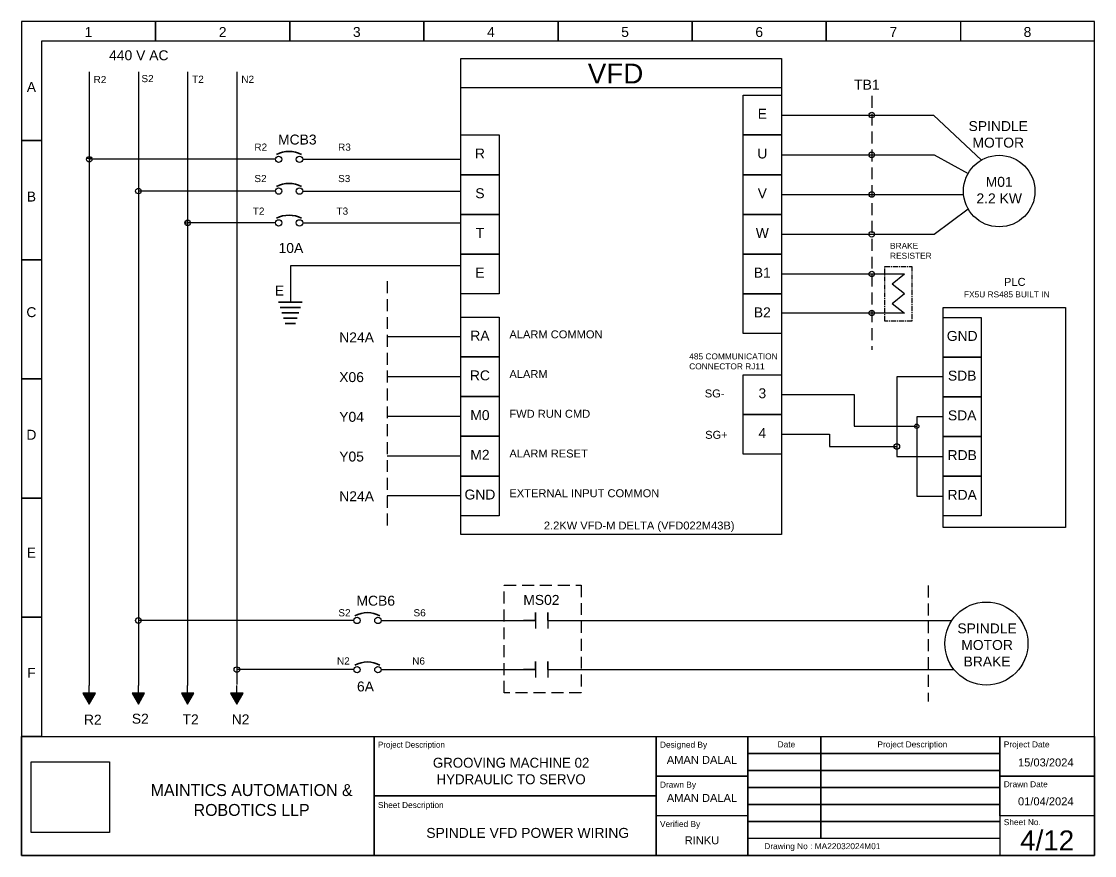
# Model space of a CAD drawing. Header units: millimetres. Extents: x -11 to 5160, y -11 to 2043.
# Drawn here: x 4584.3 to 4854.3, y 1833.2 to 2043.2 of the extents above; entities that cross this region are included whole.
import ezdxf

# ---------------------------------------------------------------- set-up
doc = ezdxf.new("R2010")
doc.units = ezdxf.units.MM
doc.linetypes.add('CENTER', pattern=[2, 1.25, -0.25, 0.25, -0.25])
doc.linetypes.add('DASHED', pattern=[4.5, 3, -1.5])
doc.styles.add('Annotative', font='arial.ttf')
doc.styles.get("Standard").update_dxf_attribs({"font": 'arial.ttf'})
picture_1 = doc.add_image_def('image1.jpg', size_in_pixel=(150, 135))

# ---------------------------------------------------------------- blocks, each defined once
blk = doc.blocks.new('ARROW DOWN')
h = blk.add_hatch()
h.set_pattern_fill('ANGLE', color=256)
h.set_pattern_definition([(0, (-380.877, -538.4934), (0, 6.985), [5.08, -1.905]), (90, (-380.877, -538.4934), (-6.985, 4e-16), [5.08, -1.905])])
h.paths.add_polyline_path([(-1.57, -2), (0, -4.72), (1.57, -2)])
h = blk.add_hatch(color=256)
h.dxf.hatch_style = 1
h.paths.add_polyline_path([(1.57, -2), (-1.57, -2), (0, -4.72)])
blk.add_line((0, -2), (0, 0))
blk.add_lwpolyline([(0, -4.72), (1.57, -2), (-1.57, -2)], close=True)
blk = doc.blocks.new('WIRE CONNECTION DOT')
h = blk.add_hatch()
h.set_pattern_fill('ANGLE', color=256)
h.set_pattern_definition([(0, (-340.583, -408.029), (0, 6.985), [5.08, -1.905]), (90, (-340.583, -408.029), (-6.985, 4e-16), [5.08, -1.905])])
h.paths.add_polyline_path([(-0.7, 0, 1), (0.7, 0, 1)])
blk.add_circle((0, 0), 0.7)
blk = doc.blocks.new('NO Contact')
for p, q in [((3, 0), (0, 0)), ((3, 0), (3, 2)), ((3, 2), (3, -2)), ((6.11, 0), (6.11, 2)), ((6.11, 2), (6.11, -2)), ((6.11, 0), (9.11, 0))]:
    blk.add_line(p, q)

msp = doc.modelspace()

# ---------------------------------------------------------------- hatches: boundary and pattern name
h = msp.add_hatch(color=256)
h.dxf.hatch_style = 1
h.paths.add_polyline_path([(4627.677, 1874.08), (4624.536, 1874.08), (4626.106, 1871.36)])

# ---------------------------------------------------------------- linework, layer by layer
for p, q in [((4618.058, 2043.235), (4618.058, 2038.235)), ((4618.058, 2038.235), (4618.058, 2043.235)), ((4651.808, 2043.235), (4651.808, 2038.235)), ((4651.808, 2038.235), (4651.808, 2043.235)), ((4685.558, 2043.235), (4685.558, 2038.235)), ((4685.558, 2038.235), (4685.558, 2043.235)), ((4719.308, 2043.235), (4719.308, 2038.235)), ((4719.308, 2038.235), (4719.308, 2043.235)), ((4753.058, 2043.235), (4753.058, 2038.235)), ((4753.058, 2038.235), (4753.058, 2043.235)), ((4786.808, 2043.235), (4786.808, 2038.235)), ((4786.808, 2038.235), (4786.808, 2043.235)), ((4820.558, 2043.235), (4820.558, 2038.235)), ((4854.308, 2038.235), (4589.308, 2038.235)), ((4589.308, 2038.235), (4589.308, 1863.235)), ((4626.106, 2030.543), (4626.106, 1976.664)), ((4638.481, 2030.548), (4638.481, 1876.318)), ((4589.308, 2013.235), (4584.308, 2013.235)), ((4584.308, 2013.235), (4589.308, 2013.235)), ((4775.517, 2009.655), (4813.949, 2009.655)), ((4813.949, 2009.655), (4822.502, 2004.985)), ((4643.212, 2008.528), (4601.356, 2008.528)), ((4648.212, 2008.528), (4643.212, 2008.528)), ((4655.066, 2008.528), (4660.066, 2008.528)), ((4660.066, 2008.528), (4694.861, 2008.528)), ((4643.212, 2000.528), (4613.731, 2000.528)), ((4648.212, 2000.528), (4643.212, 2000.528)), ((4655.066, 2000.528), (4660.066, 2000.528)), ((4660.066, 2000.528), (4694.861, 2000.528)), ((4775.517, 1999.655), (4821.321, 1999.655)), ((4813.949, 1989.655), (4822.502, 1996.07)), ((4643.212, 1992.528), (4626.106, 1992.528)), ((4648.212, 1992.528), (4643.212, 1992.528)), ((4655.066, 1992.528), (4660.066, 1992.528)), ((4660.066, 1992.528), (4694.861, 1992.528)), ((4660.066, 1992.528), (4694.861, 1992.528)), ((4775.517, 1989.655), (4813.949, 1989.655)), ((4589.308, 1983.235), (4584.308, 1983.235)), ((4584.308, 1983.235), (4589.308, 1983.235)), ((4775.517, 1979.655), (4806.467, 1979.655)), ((4626.106, 1976.664), (4626.106, 1876.08)), ((4648.969, 1972.584), (4654.969, 1972.584)), ((4654.969, 1972.584), (4648.969, 1972.584)), ((4649.408, 1971.226), (4654.531, 1971.226)), ((4654.531, 1971.226), (4649.408, 1971.226)), ((4649.835, 1969.904), (4654.104, 1969.904)), ((4654.104, 1969.904), (4649.835, 1969.904)), ((4650.273, 1968.546), (4653.666, 1968.546)), ((4653.666, 1968.546), (4650.273, 1968.546)), ((4775.517, 1969.837), (4806.402, 1969.837)), ((4650.7, 1967.224), (4653.239, 1967.224)), ((4653.239, 1967.224), (4650.7, 1967.224)), ((4589.308, 1953.235), (4584.308, 1953.235)), ((4584.308, 1953.235), (4589.308, 1953.235)), ((4589.308, 1923.235), (4584.308, 1923.235)), ((4584.308, 1923.235), (4589.308, 1923.235)), ((4589.308, 1893.235), (4584.308, 1893.235)), ((4584.308, 1893.235), (4589.308, 1893.235)), ((4667.944, 1892.424), (4613.731, 1892.424)), ((4674.797, 1892.424), (4713.635, 1892.424)), ((4719.74, 1892.424), (4818.412, 1892.424)), ((4667.944, 1880.049), (4638.481, 1880.049)), ((4674.797, 1880.049), (4713.635, 1880.049)), ((4716.74, 1880.049), (4717.018, 1880.049)), ((4719.74, 1880.049), (4818.959, 1880.049)), ((4589.308, 1863.235), (4584.308, 1863.235))]:
    msp.add_line(p, q)
at = {"linetype": 'DASHED'}
for p, q in [((4798.249, 2024.503), (4798.249, 1960.591)), ((4676.334, 1977.82), (4676.334, 1916.183)), ((4812.478, 1901.209), (4812.478, 1872.008))]:
    msp.add_line(p, q, dxfattribs=at)
for points in [[(4584.308, 1833.235), (4854.308, 1833.235), (4854.308, 2043.235), (4584.308, 2043.235)], [(4694.861, 2033.909), (4775.517, 2033.909), (4775.517, 1914.032), (4694.861, 1914.032)], [(4694.861, 2033.909), (4775.517, 2033.909), (4775.517, 2026.51), (4694.861, 2026.51)], [(4816.203, 1971.182), (4847.027, 1971.182), (4847.027, 1915.808), (4816.203, 1915.808)], [(4584.308, 1863.235), (4584.308, 1863.235), (4584.308, 1833.235), (4584.308, 1833.235)], [(4584.308, 1863.235), (4673.023, 1863.235), (4673.023, 1833.235), (4584.308, 1833.235)], [(4673.023, 1863.235), (4743.977, 1863.235), (4743.977, 1848.235), (4673.023, 1848.235)], [(4743.977, 1863.235), (4767.094, 1863.235), (4767.094, 1833.235), (4743.977, 1833.235)], [(4743.977, 1863.235), (4767.094, 1863.235), (4767.094, 1853.235), (4743.977, 1853.235)], [(4767.094, 1863.235), (4830.482, 1863.235), (4830.482, 1858.955), (4767.094, 1858.955)], [(4830.482, 1863.235), (4854.308, 1863.235), (4854.308, 1853.235), (4830.482, 1853.235)], [(4767.094, 1858.955), (4830.482, 1858.955), (4830.482, 1854.675), (4767.094, 1854.675)], [(4743.977, 1853.235), (4767.094, 1853.235), (4767.094, 1843.235), (4743.977, 1843.235)], [(4767.094, 1854.675), (4830.482, 1854.675), (4830.482, 1850.395), (4767.094, 1850.395)], [(4830.482, 1853.235), (4854.308, 1853.235), (4854.308, 1843.235), (4830.482, 1843.235)], [(4767.094, 1850.395), (4830.482, 1850.395), (4830.482, 1846.115), (4767.094, 1846.115)], [(4673.023, 1848.235), (4743.977, 1848.235), (4743.977, 1833.235), (4673.023, 1833.235)], [(4767.094, 1846.115), (4830.482, 1846.115), (4830.482, 1841.835), (4767.094, 1841.835)], [(4767.094, 1841.835), (4830.482, 1841.835), (4830.482, 1837.555), (4767.094, 1837.555)]]:
    msp.add_lwpolyline(points, close=True)
for points in [[(4601.356, 2030.543), (4601.356, 1971.664)], [(4613.731, 2030.543), (4613.731, 1971.664)], [(4775.517, 2019.655), (4798.249, 2019.655), (4813.813, 2019.655), (4825.838, 2008.332)], [(4694.861, 1981.705), (4651.969, 1981.705), (4651.969, 1972.584)], [(4803.43, 1977.187), (4806.467, 1979.655)], [(4803.43, 1977.187), (4806.467, 1974.719)], [(4803.43, 1972.252), (4806.467, 1974.719)], [(4601.356, 1971.664), (4601.356, 1876.08)], [(4613.731, 1971.664), (4613.731, 1876.08)], [(4803.43, 1972.252), (4806.467, 1969.784)], [(4694.861, 1963.791), (4676.334, 1963.791)], [(4694.861, 1953.791), (4676.334, 1953.791)], [(4816.203, 1953.724), (4804.562, 1953.724), (4804.562, 1933.724), (4816.203, 1933.724)], [(4775.517, 1949.286), (4793.798, 1949.286), (4793.798, 1941.321), (4809.588, 1941.321)], [(4694.861, 1943.791), (4676.334, 1943.791)], [(4816.203, 1943.724), (4809.588, 1943.724), (4809.588, 1923.724), (4816.203, 1923.724)], [(4775.517, 1939.286), (4787.626, 1939.286), (4787.626, 1936.21), (4804.562, 1936.21)], [(4694.861, 1933.791), (4676.334, 1933.791)], [(4694.861, 1923.791), (4676.334, 1923.791)], [(4854.308, 1863.235), (4854.308, 1833.235), (4584.308, 1833.235), (4584.308, 1863.235)], [(4589.308, 1863.235), (4854.308, 1863.235)], [(4785.477, 1833.235), (4767.094, 1833.235), (4767.094, 1863.235), (4785.477, 1863.235), (4785.477, 1837.555)], [(4785.477, 1837.555), (4785.477, 1863.235), (4830.482, 1863.235), (4830.482, 1833.235), (4785.477, 1833.235)]]:
    msp.add_lwpolyline(points)
at = {"ltscale": 2}
for points in [[(4765.914, 2024.655), (4775.517, 2024.655), (4775.517, 2014.655), (4765.914, 2014.655)], [(4694.861, 2014.655), (4704.464, 2014.655), (4704.464, 2004.655), (4694.861, 2004.655)], [(4765.914, 2014.655), (4775.517, 2014.655), (4775.517, 2004.655), (4765.914, 2004.655)], [(4694.861, 2004.655), (4704.464, 2004.655), (4704.464, 1994.655), (4694.861, 1994.655)], [(4765.914, 2004.655), (4775.517, 2004.655), (4775.517, 1994.655), (4765.914, 1994.655)], [(4694.861, 1994.655), (4704.464, 1994.655), (4704.464, 1984.655), (4694.861, 1984.655)], [(4765.914, 1994.655), (4775.517, 1994.655), (4775.517, 1984.655), (4765.914, 1984.655)], [(4694.861, 1984.655), (4704.464, 1984.655), (4704.464, 1974.655), (4694.861, 1974.655)], [(4765.914, 1984.655), (4775.517, 1984.655), (4775.517, 1974.655), (4765.914, 1974.655)], [(4765.914, 1974.655), (4775.517, 1974.655), (4775.517, 1964.655), (4765.914, 1964.655)], [(4694.861, 1968.791), (4704.464, 1968.791), (4704.464, 1958.791), (4694.861, 1958.791)], [(4816.203, 1968.724), (4825.807, 1968.724), (4825.807, 1958.724), (4816.203, 1958.724)], [(4694.861, 1958.791), (4704.464, 1958.791), (4704.464, 1948.791), (4694.861, 1948.791)], [(4816.203, 1958.724), (4825.807, 1958.724), (4825.807, 1948.724), (4816.203, 1948.724)], [(4765.914, 1954.286), (4775.517, 1954.286), (4775.517, 1944.286), (4765.914, 1944.286)], [(4694.861, 1948.791), (4704.464, 1948.791), (4704.464, 1938.791), (4694.861, 1938.791)], [(4816.203, 1948.724), (4825.807, 1948.724), (4825.807, 1938.724), (4816.203, 1938.724)], [(4765.914, 1944.286), (4775.517, 1944.286), (4775.517, 1934.286), (4765.914, 1934.286)], [(4694.861, 1938.791), (4704.464, 1938.791), (4704.464, 1928.791), (4694.861, 1928.791)], [(4816.203, 1938.724), (4825.807, 1938.724), (4825.807, 1928.724), (4816.203, 1928.724)], [(4694.861, 1928.791), (4704.464, 1928.791), (4704.464, 1918.791), (4694.861, 1918.791)], [(4816.203, 1928.724), (4825.807, 1928.724), (4825.807, 1918.724), (4816.203, 1918.724)]]:
    msp.add_lwpolyline(points, close=True, dxfattribs=at)
at = {"linetype": 'CENTER'}
msp.add_lwpolyline([(4801.579, 1981.539), (4808.338, 1981.539), (4808.338, 1967.781), (4801.579, 1967.781)], close=True, dxfattribs=at)
at = {"linetype": 'DASHED'}
msp.add_lwpolyline([(4705.776, 1901.299), (4725.155, 1901.299), (4725.155, 1874.19), (4705.776, 1874.19)], close=True, dxfattribs=at)
for centre, radius in [((4649.012, 2008.528), 0.8), ((4654.266, 2008.528), 0.8), ((4830.321, 2000.528), 9), ((4649.012, 2000.528), 0.8), ((4654.266, 2000.528), 0.8), ((4649.012, 1992.528), 0.8), ((4654.266, 1992.528), 0.8), ((4809.588, 1941.321), 0.53), ((4804.562, 1936.21), 0.699), ((4827.09, 1886.608), 10.447), ((4668.744, 1892.424), 0.8), ((4673.997, 1892.424), 0.8), ((4668.744, 1880.049), 0.8), ((4673.997, 1880.049), 0.8)]:
    msp.add_circle(centre, radius)
at = {"lineweight": 35}
for centre in [(4651.639, 2003.798), (4651.639, 1995.751), (4651.639, 1987.751), (4671.371, 1887.694), (4671.371, 1875.273)]:
    msp.add_arc(centre, 6.704, 61.99069, 118.00931, dxfattribs=at)

# ---------------------------------------------------------------- block references
for name, p in [('WIRE CONNECTION DOT', (4798.253, 2019.656)), ('WIRE CONNECTION DOT', (4601.36, 2008.529)), ('WIRE CONNECTION DOT', (4798.249, 2009.655)), ('WIRE CONNECTION DOT', (4613.735, 2000.529)), ('WIRE CONNECTION DOT', (4798.253, 1999.655)), ('WIRE CONNECTION DOT', (4626.11, 1992.529)), ('WIRE CONNECTION DOT', (4798.249, 1989.655)), ('WIRE CONNECTION DOT', (4798.253, 1979.655)), ('WIRE CONNECTION DOT', (4798.253, 1969.837)), ('WIRE CONNECTION DOT', (4613.731, 1892.424)), ('NO Contact', (4710.635, 1892.424)), ('NO Contact', (4710.635, 1880.049)), ('WIRE CONNECTION DOT', (4638.485, 1880.05)), ('ARROW DOWN', (4601.356, 1876.08)), ('ARROW DOWN', (4613.731, 1876.08)), ('ARROW DOWN', (4626.106, 1876.08)), ('ARROW DOWN', (4638.481, 1876.08))]:
    msp.add_blockref(name, p)

# ---------------------------------------------------------------- texts
at = {"attachment_point": 1, "style": 'Annotative'}
for s, insert, char_height, width in [('\\pxqc;1', (4584.308, 2041.829), 2.5, 33.75), ('\\pxqc;2', (4618.058, 2041.829), 2.5, 33.75), ('\\pxqc;3', (4651.808, 2041.829), 2.5, 33.75), ('\\pxqc;4', (4685.558, 2041.829), 2.5, 33.75), ('\\pxqc;5', (4719.308, 2041.829), 2.5, 33.75), ('\\pxqc;6', (4753.058, 2041.829), 2.5, 33.75), ('\\pxqc;7', (4786.808, 2041.829), 2.5, 33.75), ('\\pxqc;8', (4820.558, 2041.829), 2.5, 33.75), ('\\pxqc;440 V AC', (4603.143, 2035.97), 2.5, 21.37756), ('\\pxqc;A', (4584.308, 2027.955), 2.5, 5), ('R2', (4602.45, 2029.511), 1.8, 4.52353), ('S2', (4614.491, 2029.75), 1.8, 4.52353), ('T2', (4627.251, 2029.579), 1.8, 4.52353), ('N2', (4639.626, 2029.579), 1.8, 4.52353), ('TB1', (4793.824, 2028.567), 2.5, 8.44248), ('MCB3', (4648.866, 2014.751), 2.5, 8.44248), ('R2', (4642.907, 2012.496), 1.8, 4.52353), ('R3', (4663.967, 2012.496), 1.8, 4.52353), ('S2', (4642.907, 2004.589), 1.8, 4.52353), ('S3', (4663.967, 2004.589), 1.8, 4.52353), ('\\pxqc;B', (4584.308, 2000.387), 2.5, 5), ('T2', (4642.515, 1996.385), 1.8, 4.52353), ('T3', (4663.575, 1996.385), 1.8, 4.52353), ('\\pxt0;10A', (4648.997, 1987.45), 2.5, 8.44248), ('\\pxt0;BRAKE\\PRESISTER', (4802.85, 1987.496), 1.5, 10.90876), ('E', (4648.055, 1976.734), 2.5, 4.52353), ('\\pxt0;PLC', (4831.522, 1978.665), 2, 9.63457), ('\\pxt0;FX5U RS485 BUILT IN', (4821.45, 1975.26), 1.5, 22.94902), ('\\pxqc;C', (4584.308, 1971.293), 2.5, 5), ('\\pxt0;N24A', (4664.261, 1964.942), 2.5, 8.44248), ('\\pxt0;ALARM COMMON', (4707.08, 1965.456), 2, 39.07898), ('\\pxt0;485 COMMUNICATION\\PCONNECTOR RJ11', (4752.325, 1959.642), 1.5, 22.94902), ('\\pxt0;X06', (4664.261, 1954.942), 2.5, 8.44248), ('\\pxt0;ALARM', (4707.08, 1955.456), 2, 39.07898), ('SG-', (4756.231, 1950.576), 2, 6.97844), ('\\pxt0;Y04', (4664.261, 1944.942), 2.5, 8.44248), ('FWD RUN CMD', (4707.08, 1945.456), 2, 39.07898), ('\\pxqc;D', (4584.308, 1940.425), 2.5, 5), ('SG+', (4756.333, 1940.16), 2, 6.97844), ('\\pxt0;Y05', (4664.261, 1934.942), 2.5, 8.44248), ('\\pxt0;ALARM RESET', (4707.08, 1935.456), 2, 39.07898), ('\\pxt0;EXTERNAL INPUT COMMON', (4707.08, 1925.456), 2, 39.07898), ('\\pxt0;N24A', (4664.261, 1924.942), 2.5, 8.44248), ('\\pxt0;2.2KW VFD-M DELTA (VFD022M43B)', (4715.754, 1917.324), 2, 48.49961), ('\\pxqc;E', (4584.308, 1910.734), 2.5, 5), ('MCB6', (4668.598, 1898.648), 2.5, 8.44248), ('MS02', (4710.566, 1898.852), 2.5, 8.44248), ('S2', (4664.037, 1895.257), 1.8, 4.52353), ('S6', (4682.955, 1895.257), 1.8, 4.52353), ('N2', (4663.703, 1883.122), 1.8, 4.52353), ('N6', (4682.621, 1883.122), 1.8, 4.52353), ('\\pxqc;F', (4584.308, 1880.481), 2.5, 5), ('6A', (4668.728, 1877.051), 2.5, 8.44248), ('R2', (4600.034, 1868.704), 2.5, 4.52353), ('S2', (4612.074, 1868.944), 2.5, 4.52353), ('T2', (4624.835, 1868.773), 2.5, 4.52353), ('N2', (4637.21, 1868.773), 2.5, 4.52353), ('Designed By', (4744.965, 1861.903), 1.5, 22.12958), ('\\pxqc;Date', (4768.081, 1861.969), 1.5, 17.39528), ('\\pxqc;Project Description', (4786.464, 1861.969), 1.5, 44.01766), ('Project Date', (4831.469, 1861.969), 1.5, 22.83874), ('\\pxqc;AMAN DALAL', (4743.977, 1858.322), 2, 23.11684), ('\\pxqc;15/03/2024', (4830.482, 1857.675), 2, 23.11684), ('Drawn By', (4744.965, 1851.839), 1.5, 22.12958), ('Drawn Date', (4831.469, 1851.943), 1.5, 22.83874), ('\\pxqc;AMAN DALAL', (4743.977, 1848.738), 2, 23.11684), ('\\pxqc;01/04/2024', (4830.482, 1847.881), 2, 23.11684), ('Sheet Description', (4674.01, 1846.704), 1.5, 34.98019), ('Verified By', (4744.965, 1841.924), 1.5, 22.12958), ('Sheet No.', (4831.469, 1842.397), 1.5, 22.83874), ('\\pxqc;SPINDLE VFD POWER WIRING ', (4673.023, 1840.19), 2.5, 77.34131), ('\\pxqc;4/12', (4830.482, 1839.55), 5, 23.82599), ('\\pxqc;RINKU', (4743.977, 1838.074), 2, 23.11684), ('Drawing No : MA22032024M01', (4771.205, 1836.343), 1.5, 44.01766)]:
    msp.add_mtext(s, dxfattribs=dict(at, insert=insert, char_height=char_height, width=width))
at = {"attachment_point": 1}
for s, width, heights, insert, char_height in [('VFD', 19.77187, [0], (4726.804, 2032.617), 5), ('\\pxqc;E', 8.87525, [0], (4766.281, 2021.24), 2.5), ('\\pxqc;SPINDLE MOTOR', 13.75507, [0], (4823.2, 2018.147), 2.5), ('\\pxqc;R', 8.87525, [0], (4695.228, 2011.24), 2.5), ('\\pxqc;U', 8.87525, [0], (4766.281, 2011.24), 2.5), ('\\pxqc;M01\\P2.2 KW', 13.75507, [0], (4823.443, 2004.101), 2.5), ('\\pxqc;S', 8.87525, [0], (4695.228, 2001.24), 2.5), ('\\pxqc;V', 8.87525, [0], (4766.281, 2001.24), 2.5), ('\\pxqc;T', 8.87525, [0], (4695.228, 1991.24), 2.5), ('\\pxqc;W', 8.87525, [0], (4766.281, 1991.24), 2.5), ('\\pxqc;E', 8.87525, [0], (4695.228, 1981.24), 2.5), ('\\pxqc;B1', 8.87525, [0], (4766.281, 1981.24), 2.5), ('\\pxqc;B2', 8.87525, [0], (4766.281, 1971.24), 2.5), ('\\pxqc;RA', 8.87525, [0], (4695.228, 1965.376), 2.5), ('\\pxqc;GND', 8.87525, [0], (4816.57, 1965.309), 2.5), ('\\pxqc;RC', 8.87525, [0], (4695.228, 1955.376), 2.5), ('\\pxqc;SDB', 8.87525, [0], (4816.57, 1955.309), 2.5), ('\\pxqc;3', 8.87525, [0], (4766.281, 1950.871), 2.5), ('\\pxqc;M0', 8.87525, [0], (4695.228, 1945.376), 2.5), ('\\pxqc;SDA', 8.87525, [0], (4816.57, 1945.309), 2.5), ('\\pxqc;4', 8.87525, [0], (4766.281, 1940.871), 2.5), ('\\pxqc;M2', 8.87525, [0], (4695.228, 1935.376), 2.5), ('\\pxqc;RDB', 8.87525, [0], (4816.57, 1935.309), 2.5), ('\\pxqc;GND', 8.87525, [0], (4695.228, 1925.376), 2.5), ('\\pxqc;RDA', 8.87525, [0], (4816.57, 1925.309), 2.5), ('\\pxqc;SPINDLE MOTOR\\PBRAKE', 14.51086, [15.103], (4820.011, 1891.675), 2.5), ('{\\Ftxt|c0;Project Description}', 34.98019, [0], (4674.01, 1861.903), 1.5), ('\\pxqc;{\\Ftxt|c0;GROOVING MACHINE 02\\PHYDRAULIC TO SERVO}', 66.4073, [0], (4674.309, 1857.852), 2.5), ('\\pxqc;{\\Ftxt|c0;MAINTICS AUTOMATION &\\PROBOTICS LLP}', 66.55986, [0], (4608.94, 1851.22), 3)]:
    msp.add_mtext_dynamic_manual_height_columns(s, width=width, gutter_width=12.5, heights=heights, dxfattribs=dict(at, insert=insert, char_height=char_height))

# ---------------------------------------------------------------- pictures from other files: only their frames are drawn
image = msp.add_image(picture_1, insert=(4586.732, 1839.074), size_in_units=(19.751, 17.776))
image.dxf.flags = 7

doc.saveas('drawing.dxf')
